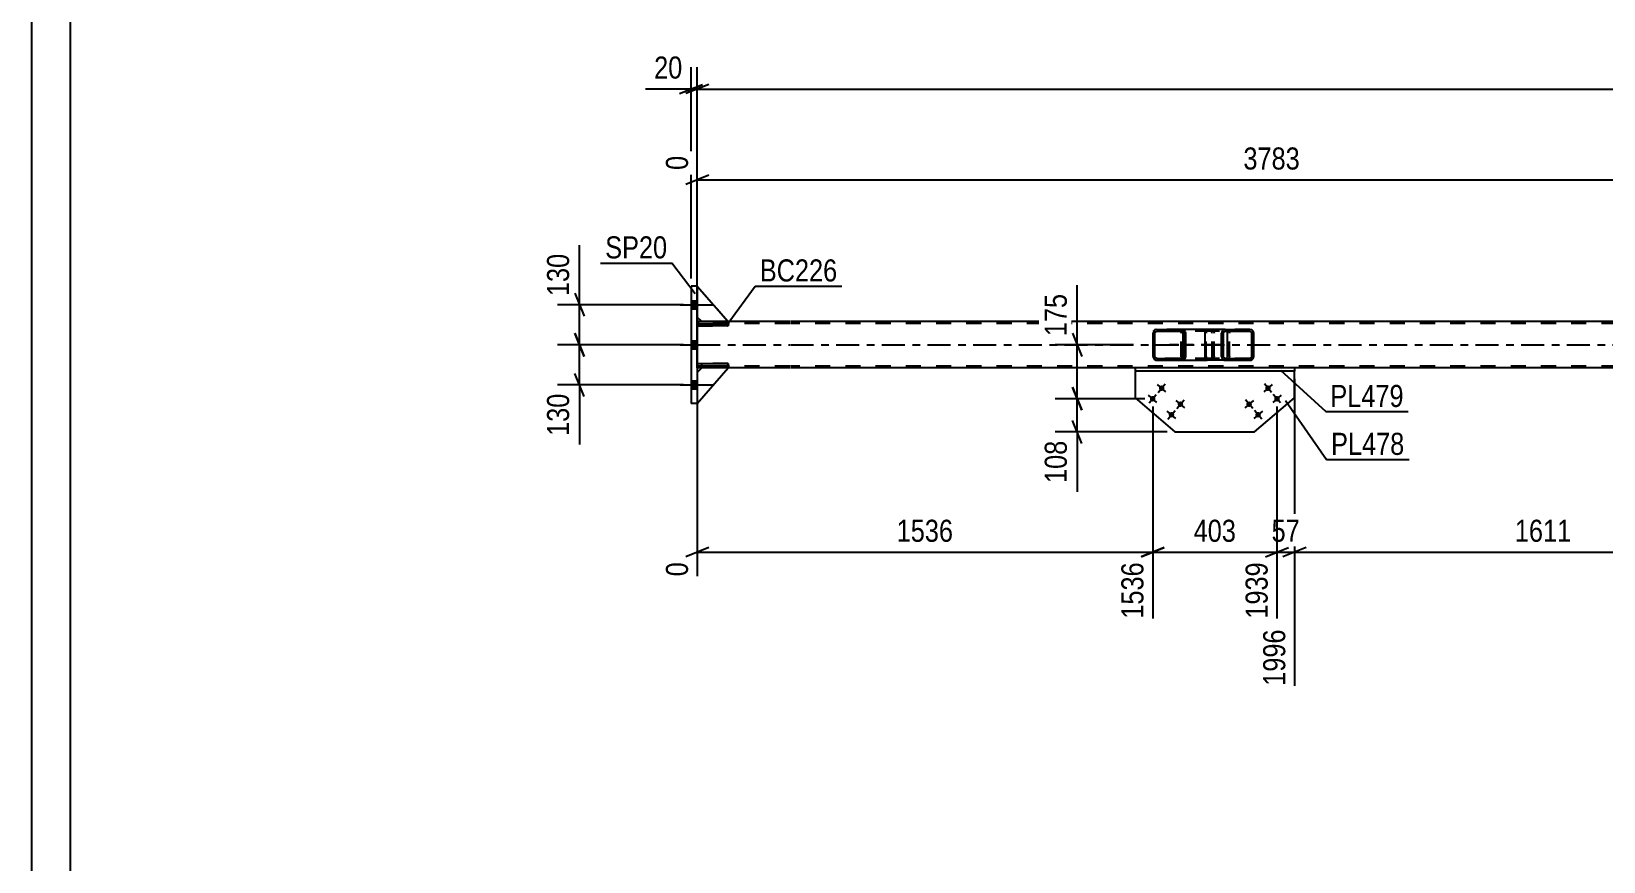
# Model space of a CAD drawing. Header units: millimetres. Extents: x -57 to 784, y -442 to 152.
# Drawn here: x -57.4 to 146.3, y -275.1 to -167.5 of the extents above; entities that cross this region are included whole.
import ezdxf

# ---------------------------------------------------------------- set-up
doc = ezdxf.new("R2010")
doc.units = ezdxf.units.MM
doc.linetypes.add('DXK_LINE_DOT2', pattern=[3.9198, 1.9599, -1.9599])
doc.linetypes.add('DXK_LINE_DOT3', pattern=[5.9187, 2.979, -0.9799, 0.9799, -0.9799])
doc.styles.add('Arial Narrow', font='ARIALN.TTF', dxfattribs={"height": 0.2})

# ---------------------------------------------------------------- blocks, each defined once
blk = doc.blocks.new('Unknown-761523242-1114')
at = {"color": 5, "linetype": 'Continuous'}
for p, q in [((-57.41, 152.19), (-57.41, -441.81)), ((-52.41, 147.19), (-52.41, -436.81))]:
    blk.add_line(p, q, dxfattribs=at)
blk = doc.blocks.new('Part-761523242-1364 - 1231')
at = {"color": 2, "linetype": 'Continuous'}
for p, q in [((29.48, -205.11), (28.88, -205.11)), ((40.88, -205.11), (32.88, -205.11)), ((176.98, -205.11), (40.98, -205.11)), ((29.48, -211.11), (28.88, -211.11)), ((40.88, -211.11), (32.88, -211.11)), ((85.63, -211.11), (40.98, -211.11)), ((168.45, -211.11), (106.29, -211.11))]:
    blk.add_line(p, q, dxfattribs=at)
at = {"color": 7, "linetype": 'DXK_LINE_DOT2'}
for p, q in [((28.88, -211.11), (28.88, -205.11)), ((40.88, -205.35), (28.88, -205.35)), ((32.88, -205.11), (29.48, -205.11)), ((708.56, -205.35), (40.98, -205.35)), ((40.88, -210.87), (28.88, -210.87)), ((32.88, -211.11), (29.48, -211.11)), ((708.56, -210.87), (40.98, -210.87)), ((106.29, -211.11), (85.63, -211.11))]:
    blk.add_line(p, q, dxfattribs=at)
at = {"color": 7, "linetype": 'DXK_LINE_DOT3'}
for p, q in [((28.88, -208.11), (40.88, -208.11)), ((40.98, -208.11), (708.56, -208.11))]:
    blk.add_line(p, q, dxfattribs=at)
blk = doc.blocks.new('Part-761523242-1313 - 1231')
at = {"color": 2, "linetype": 'Continuous'}
for p, q in [((28.88, -210.87), (28.88, -210.55)), ((28.88, -210.55), (32.88, -210.55)), ((32.88, -210.87), (28.88, -210.87)), ((32.88, -210.55), (32.88, -210.87))]:
    blk.add_line(p, q, dxfattribs=at)
at = {"color": 7, "linetype": 'DXK_LINE_DOT2'}
blk.add_line((29.48, -210.87), (29.48, -210.55), dxfattribs=at)
blk = doc.blocks.new('Part-761523242-1328 - 1231')
at = {"color": 7, "linetype": 'DXK_LINE_DOT2'}
for p, q in [((28.88, -204.51), (28.88, -200.51)), ((28.88, -200.51), (32.88, -205.11)), ((29.48, -205.11), (28.88, -204.51)), ((32.88, -205.11), (29.48, -205.11))]:
    blk.add_line(p, q, dxfattribs=at)
blk = doc.blocks.new('Part-761523242-1347 - 1231')
at = {"color": 2, "linetype": 'Continuous'}
for p, q in [((28.88, -200.51), (28.08, -200.51)), ((28.08, -200.51), (28.08, -215.71)), ((28.88, -200.51), (28.88, -215.71)), ((28.88, -215.71), (28.08, -215.71))]:
    blk.add_line(p, q, dxfattribs=at)
blk = doc.blocks.new('Part-761523242-1311 - 1231')
at = {"color": 7, "linetype": 'DXK_LINE_DOT2'}
for p, q in [((32.88, -210.55), (28.88, -210.55)), ((28.88, -210.55), (28.88, -210.87)), ((28.88, -210.87), (32.88, -210.87)), ((29.48, -210.87), (29.48, -210.55)), ((32.88, -210.87), (32.88, -210.55))]:
    blk.add_line(p, q, dxfattribs=at)
blk = doc.blocks.new('Part-761523242-1325 - 1231')
at = {"color": 2, "linetype": 'Continuous'}
for p, q in [((29.48, -211.11), (28.88, -211.71)), ((28.88, -215.71), (32.88, -211.11)), ((32.88, -211.11), (29.48, -211.11))]:
    blk.add_line(p, q, dxfattribs=at)
at = {"color": 7, "linetype": 'DXK_LINE_DOT2'}
blk.add_line((28.88, -211.71), (28.88, -215.71), dxfattribs=at)
blk = doc.blocks.new('Part-761523242-1326 - 1231')
at = {"color": 7, "linetype": 'DXK_LINE_DOT2'}
for p, q in [((29.48, -211.11), (28.88, -211.71)), ((28.88, -215.71), (32.88, -211.11)), ((28.88, -211.71), (28.88, -215.71)), ((32.88, -211.11), (29.48, -211.11))]:
    blk.add_line(p, q, dxfattribs=at)
blk = doc.blocks.new('Part-761523242-1327 - 1231')
at = {"color": 2, "linetype": 'Continuous'}
for p, q in [((28.88, -200.51), (32.88, -205.11)), ((29.48, -205.11), (28.88, -204.51)), ((32.88, -205.11), (29.48, -205.11))]:
    blk.add_line(p, q, dxfattribs=at)
at = {"color": 7, "linetype": 'DXK_LINE_DOT2'}
blk.add_line((28.88, -204.51), (28.88, -200.51), dxfattribs=at)
blk = doc.blocks.new('Part-761523242-1330 - 1231')
at = {"color": 7, "linetype": 'DXK_LINE_DOT2'}
for p, q in [((32.88, -205.35), (28.88, -205.35)), ((28.88, -205.35), (28.88, -205.67)), ((28.88, -205.67), (32.88, -205.67)), ((29.48, -205.67), (29.48, -205.35)), ((32.88, -205.67), (32.88, -205.35))]:
    blk.add_line(p, q, dxfattribs=at)
blk = doc.blocks.new('Part-761523242-1332 - 1231')
at = {"color": 2, "linetype": 'Continuous'}
for p, q in [((28.88, -205.67), (28.88, -205.35)), ((28.88, -205.35), (32.88, -205.35)), ((32.88, -205.67), (28.88, -205.67)), ((32.88, -205.35), (32.88, -205.67))]:
    blk.add_line(p, q, dxfattribs=at)
at = {"color": 7, "linetype": 'DXK_LINE_DOT2'}
blk.add_line((29.48, -205.67), (29.48, -205.35), dxfattribs=at)
blk = doc.blocks.new('Part-761523242-1376 - 1231')
at = {"linetype": 'Continuous'}
h = blk.add_hatch(dxfattribs=at)
h.set_pattern_fill('', scale=0.7, style=0, pattern_type=0)
h.set_pattern_definition([(45, (100.969, -206.4093), (-1.57154, 1.57154), [])])
h.paths.add_polyline_path([(101.01, -206.59), (100.97, -206.41), (100.86, -206.25), (100.7, -206.15), (100.5, -206.11), (97.32, -206.11), (97.13, -206.15), (96.96, -206.25), (96.86, -206.41), (96.82, -206.59), (96.82, -209.63), (96.86, -209.82), (96.96, -209.97), (97.13, -210.08), (97.32, -210.11), (100.5, -210.11), (100.7, -210.08), (100.86, -209.97), (100.97, -209.82), (101.01, -209.63)])
h.paths.add_polyline_path([(100.74, -209.72), (100.68, -209.8), (100.6, -209.85), (100.5, -209.87), (97.32, -209.87), (97.22, -209.85), (97.14, -209.8), (97.09, -209.72), (97.07, -209.63), (97.07, -206.59), (97.09, -206.5), (97.14, -206.42), (97.22, -206.37), (97.32, -206.35), (100.5, -206.35), (100.6, -206.37), (100.68, -206.42), (100.74, -206.5), (100.76, -206.59), (100.76, -209.63)])
at = {"color": 2, "linetype": 'Continuous'}
for p, q in [((94.69, -206.59), (94.71, -206.41)), ((94.69, -209.63), (94.69, -206.59)), ((94.71, -206.41), (94.77, -206.25)), ((94.77, -206.25), (94.86, -206.15)), ((94.86, -206.15), (94.96, -206.11)), ((97.32, -206.11), (94.96, -206.11)), ((96.86, -206.41), (96.82, -206.59)), ((96.82, -209.63), (96.82, -206.59)), ((97.07, -206.59), (97.09, -206.5)), ((97.07, -209.63), (97.07, -206.59)), ((97.09, -206.5), (97.14, -206.42)), ((97.32, -206.11), (97.13, -206.15)), ((97.14, -206.42), (97.22, -206.37)), ((97.22, -206.37), (97.32, -206.35)), ((97.32, -206.11), (100.5, -206.11)), ((97.32, -206.35), (100.5, -206.35)), ((97.46, -206.37), (97.36, -206.35)), ((97.54, -206.42), (97.46, -206.37)), ((97.6, -206.5), (97.54, -206.42)), ((97.62, -206.59), (97.6, -206.5)), ((97.62, -209.63), (97.62, -206.59)), ((100.7, -206.15), (100.5, -206.11)), ((100.5, -206.35), (100.6, -206.37)), ((100.6, -206.37), (100.68, -206.42)), ((100.68, -206.42), (100.74, -206.5)), ((100.74, -206.5), (100.76, -206.59)), ((100.76, -209.63), (100.76, -206.59)), ((101.01, -206.59), (100.97, -206.41)), ((101.01, -209.63), (101.01, -206.59)), ((94.71, -209.82), (94.69, -209.63)), ((94.77, -209.97), (94.71, -209.82)), ((96.82, -209.63), (96.86, -209.82)), ((97.09, -209.72), (97.07, -209.63)), ((97.14, -209.8), (97.09, -209.72)), ((97.22, -209.85), (97.14, -209.8)), ((97.32, -209.87), (97.22, -209.85)), ((97.32, -209.87), (100.5, -209.87)), ((97.36, -209.87), (97.46, -209.85)), ((97.46, -209.85), (97.54, -209.8)), ((97.54, -209.8), (97.6, -209.72)), ((97.6, -209.72), (97.62, -209.63)), ((100.6, -209.85), (100.5, -209.87)), ((100.68, -209.8), (100.6, -209.85)), ((100.74, -209.72), (100.68, -209.8)), ((100.76, -209.63), (100.74, -209.72)), ((100.97, -209.82), (101.01, -209.63)), ((94.86, -210.08), (94.77, -209.97)), ((94.96, -210.11), (94.86, -210.08)), ((97.32, -210.11), (94.96, -210.11)), ((97.13, -210.08), (97.32, -210.11)), ((97.32, -210.11), (100.5, -210.11)), ((100.5, -210.11), (100.7, -210.08))]:
    blk.add_line(p, q, dxfattribs=at)
at = {"color": 7, "linetype": 'DXK_LINE_DOT2'}
for p, q in [((94.84, -206.5), (94.83, -206.59)), ((94.83, -209.63), (94.83, -206.59)), ((94.86, -206.42), (94.84, -206.5)), ((94.91, -206.37), (94.86, -206.42)), ((94.96, -206.35), (94.91, -206.37)), ((100.5, -206.35), (94.96, -206.35)), ((95.87, -206.35), (95.87, -206.11)), ((100.5, -206.11), (97.32, -206.11)), ((97.36, -206.11), (97.56, -206.15)), ((97.83, -206.41), (97.87, -206.59)), ((97.87, -209.63), (97.87, -206.59)), ((94.83, -209.63), (94.84, -209.72)), ((94.84, -209.72), (94.86, -209.8)), ((94.86, -209.8), (94.91, -209.85)), ((94.91, -209.85), (94.96, -209.87)), ((100.5, -209.87), (94.96, -209.87)), ((95.87, -210.11), (95.87, -209.87)), ((97.87, -209.63), (97.83, -209.82)), ((100.5, -210.11), (97.32, -210.11)), ((97.56, -210.08), (97.36, -210.11))]:
    blk.add_line(p, q, dxfattribs=at)
at = {"color": 2, "linetype": 'Continuous'}
for centre, start, end in [((97.31, -206.61), 111.1941, 156.1506), ((100.52, -206.61), 23.8494, 68.8059), ((97.31, -209.62), 203.8494, 248.8059), ((100.52, -209.62), 291.1941, 336.1506)]:
    blk.add_arc(centre, 0.492, start, end, dxfattribs=at)
at = {"color": 7, "linetype": 'DXK_LINE_DOT2'}
for centre, start, end in [((97.38, -206.61), 23.8494, 68.8059), ((97.38, -209.62), 291.1941, 336.1506)]:
    blk.add_arc(centre, 0.492, start, end, dxfattribs=at)
blk = doc.blocks.new('Part-761523242-1378 - 1231')
at = {"linetype": 'Continuous'}
h = blk.add_hatch(dxfattribs=at)
h.set_pattern_fill('', scale=0.7, style=0, pattern_type=0)
h.set_pattern_definition([(45, (92.1664, -206.4093), (-1.57154, 1.57154), [])])
h.paths.add_polyline_path([(92.21, -206.59), (92.17, -206.41), (92.06, -206.25), (91.89, -206.15), (91.69, -206.11), (88.46, -206.11), (88.26, -206.15), (88.1, -206.25), (87.99, -206.41), (87.95, -206.59), (87.95, -209.63), (87.99, -209.82), (88.1, -209.97), (88.26, -210.08), (88.46, -210.11), (91.69, -210.11), (91.89, -210.08), (92.06, -209.97), (92.17, -209.82), (92.21, -209.63)])
h.paths.add_polyline_path([(91.93, -209.72), (91.88, -209.8), (91.79, -209.85), (91.69, -209.87), (88.46, -209.87), (88.36, -209.85), (88.28, -209.8), (88.22, -209.72), (88.2, -209.63), (88.2, -206.59), (88.22, -206.5), (88.28, -206.42), (88.36, -206.37), (88.46, -206.35), (91.69, -206.35), (91.79, -206.37), (91.88, -206.42), (91.93, -206.5), (91.95, -206.59), (91.95, -209.63)])
at = {"color": 2, "linetype": 'Continuous'}
for p, q in [((87.99, -206.41), (87.95, -206.59)), ((87.95, -209.63), (87.95, -206.59)), ((88.2, -206.59), (88.22, -206.5)), ((88.2, -209.63), (88.2, -206.59)), ((88.22, -206.5), (88.28, -206.42)), ((88.46, -206.11), (88.26, -206.15)), ((88.28, -206.42), (88.36, -206.37)), ((88.36, -206.37), (88.46, -206.35)), ((88.46, -206.11), (91.69, -206.11)), ((88.46, -206.35), (91.69, -206.35)), ((94.96, -206.11), (91.69, -206.11)), ((91.89, -206.15), (91.69, -206.11)), ((91.69, -206.35), (91.79, -206.37)), ((91.79, -206.37), (91.88, -206.42)), ((91.87, -206.59), (91.89, -206.5)), ((91.87, -209.63), (91.87, -206.59)), ((91.88, -206.42), (91.93, -206.5)), ((91.89, -206.5), (91.91, -206.47)), ((91.93, -206.5), (91.95, -206.59)), ((91.95, -209.63), (91.95, -206.59)), ((92.21, -206.59), (92.17, -206.41)), ((92.21, -209.63), (92.21, -206.59)), ((87.95, -209.63), (87.99, -209.82)), ((88.22, -209.72), (88.2, -209.63)), ((88.28, -209.8), (88.22, -209.72)), ((88.36, -209.85), (88.28, -209.8)), ((88.46, -209.87), (88.36, -209.85)), ((88.46, -209.87), (91.69, -209.87)), ((91.79, -209.85), (91.69, -209.87)), ((91.88, -209.8), (91.79, -209.85)), ((91.89, -209.72), (91.87, -209.63)), ((91.93, -209.72), (91.88, -209.8)), ((91.91, -209.75), (91.89, -209.72)), ((91.95, -209.63), (91.93, -209.72)), ((92.17, -209.82), (92.21, -209.63)), ((88.26, -210.08), (88.46, -210.11)), ((88.46, -210.11), (91.69, -210.11)), ((91.69, -210.11), (91.89, -210.08)), ((91.69, -210.11), (94.96, -210.11))]:
    blk.add_line(p, q, dxfattribs=at)
at = {"color": 7, "linetype": 'DXK_LINE_DOT2'}
for p, q in [((91.69, -206.11), (88.46, -206.11)), ((95.36, -206.35), (88.46, -206.35)), ((91.62, -206.59), (91.65, -206.41)), ((91.62, -209.63), (91.62, -206.59)), ((91.91, -206.47), (91.95, -206.42)), ((91.93, -206.15), (92.13, -206.11)), ((92.03, -206.37), (91.95, -206.42)), ((92.13, -206.35), (92.03, -206.37)), ((95.36, -206.11), (94.96, -206.11)), ((95.36, -206.11), (95.56, -206.15)), ((95.46, -206.37), (95.36, -206.35)), ((95.54, -206.42), (95.46, -206.37)), ((95.6, -206.5), (95.54, -206.42)), ((95.62, -206.59), (95.6, -206.5)), ((95.62, -209.63), (95.62, -206.59)), ((95.83, -206.41), (95.87, -206.59)), ((95.87, -209.63), (95.87, -206.59)), ((95.36, -209.87), (88.46, -209.87)), ((91.65, -209.82), (91.62, -209.63)), ((91.95, -209.8), (91.91, -209.75)), ((91.95, -209.8), (92.03, -209.85)), ((92.03, -209.85), (92.13, -209.87)), ((95.36, -209.87), (95.46, -209.85)), ((95.46, -209.85), (95.54, -209.8)), ((95.54, -209.8), (95.6, -209.72)), ((95.6, -209.72), (95.62, -209.63)), ((95.87, -209.63), (95.83, -209.82)), ((88.46, -210.11), (91.69, -210.11)), ((92.13, -210.11), (91.93, -210.08)), ((95.36, -210.11), (94.96, -210.11)), ((95.56, -210.08), (95.36, -210.11))]:
    blk.add_line(p, q, dxfattribs=at)
at = {"color": 7, "linetype": 'DXK_LINE_DOT3'}
blk.add_line((97.16, -208.11), (90.08, -208.11), dxfattribs=at)
at = {"color": 2, "linetype": 'Continuous'}
for centre, start, end in [((88.44, -206.61), 110.7583, 155.68), ((91.71, -206.61), 24.32, 69.2417), ((88.44, -209.61), 204.32, 249.2417), ((91.71, -209.61), 290.7583, 335.68)]:
    blk.add_arc(centre, 0.496, start, end, dxfattribs=at)
at = {"color": 7, "linetype": 'DXK_LINE_DOT2'}
for centre, start, end in [((92.11, -206.61), 110.7583, 155.68), ((95.38, -206.61), 24.32, 69.2417), ((92.11, -209.61), 204.32, 249.2417), ((95.38, -209.61), 290.7583, 335.68)]:
    blk.add_arc(centre, 0.496, start, end, dxfattribs=at)
blk = doc.blocks.new('Bolt-761523242-1405 - 1231')
at = {"linetype": 'Continuous'}
for points in [[(102.57, -213.97, -1), (103.12, -213.5, -1)], [(100.13, -216.04, -1), (100.68, -215.58, -1)], [(103.74, -215.34, -1), (104.29, -214.87, -1)], [(101.3, -217.41, -1), (101.85, -216.95, -1)]]:
    blk.add_hatch(color=1, dxfattribs=at).paths.add_polyline_path(points)
at = {"color": 1, "linetype": 'Continuous'}
for p, q in [((103.39, -213.27), (102.3, -214.2)), ((103.31, -214.28), (102.38, -213.19)), ((100.96, -215.34), (99.86, -216.28)), ((100.87, -216.36), (99.94, -215.26)), ((104.56, -214.64), (103.46, -215.57)), ((104.48, -215.65), (103.54, -214.56)), ((102.12, -216.71), (101.03, -217.65)), ((102.04, -217.73), (101.11, -216.63))]:
    blk.add_line(p, q, dxfattribs=at)
blk = doc.blocks.new('Bolt-761523242-1407 - 1231')
at = {"linetype": 'Continuous'}
for points in [[(88.8, -213.5, -1), (89.35, -213.97, -1)], [(87.63, -214.87, -1), (88.18, -215.34, -1)], [(91.23, -215.58, -1), (91.78, -216.04, -1)], [(90.07, -216.95, -1), (90.62, -217.41, -1)]]:
    blk.add_hatch(color=1, dxfattribs=at).paths.add_polyline_path(points)
at = {"color": 1, "linetype": 'Continuous'}
for p, q in [((89.62, -214.2), (88.52, -213.27)), ((88.61, -214.28), (89.54, -213.19)), ((88.45, -215.57), (87.36, -214.64)), ((87.44, -215.65), (88.37, -214.56)), ((92.06, -216.28), (90.96, -215.34)), ((91.04, -216.36), (91.98, -215.26)), ((90.89, -217.65), (89.79, -216.71)), ((89.88, -217.73), (90.81, -216.63))]:
    blk.add_line(p, q, dxfattribs=at)
blk = doc.blocks.new('Bolt-761523242-1458 - 1231')
at = {"linetype": 'Continuous'}
for points in [[(28.88, -203.43), (28.88, -202.39), (28.08, -202.39), (28.08, -203.43)], [(28.88, -203.43), (28.88, -202.39), (28.08, -202.39), (28.08, -203.43)], [(28.88, -203.43), (28.88, -202.39), (28.08, -202.39), (28.08, -203.43)], [(28.88, -208.63), (28.88, -207.59), (28.08, -207.59), (28.08, -208.63)], [(28.88, -208.63), (28.88, -207.59), (28.08, -207.59), (28.08, -208.63)], [(28.88, -213.83), (28.88, -212.79), (28.08, -212.79), (28.08, -213.83)], [(28.88, -213.83), (28.88, -212.79), (28.08, -212.79), (28.08, -213.83)], [(28.88, -213.83), (28.88, -212.79), (28.08, -212.79), (28.08, -213.83)]]:
    blk.add_hatch(color=1, dxfattribs=at).paths.add_polyline_path(points)
at = {"color": 1, "linetype": 'Continuous'}
for p, q in [((26.68, -202.91), (30.88, -202.91)), ((26.68, -202.91), (30.88, -202.91)), ((26.68, -202.91), (30.88, -202.91)), ((28.08, -202.39), (28.88, -202.39)), ((28.08, -202.39), (28.88, -202.39)), ((28.08, -202.39), (28.88, -202.39)), ((28.08, -203.43), (28.88, -203.43)), ((28.08, -203.43), (28.88, -203.43)), ((28.08, -203.43), (28.88, -203.43)), ((28.08, -207.59), (28.88, -207.59)), ((28.08, -207.59), (28.88, -207.59)), ((26.68, -208.11), (30.88, -208.11)), ((26.68, -208.11), (30.88, -208.11)), ((28.08, -208.63), (28.88, -208.63)), ((28.08, -208.63), (28.88, -208.63)), ((26.68, -213.31), (30.88, -213.31)), ((26.68, -213.31), (30.88, -213.31)), ((26.68, -213.31), (30.88, -213.31)), ((28.08, -212.79), (28.88, -212.79)), ((28.08, -212.79), (28.88, -212.79)), ((28.08, -212.79), (28.88, -212.79)), ((28.08, -213.83), (28.88, -213.83)), ((28.08, -213.83), (28.88, -213.83)), ((28.08, -213.83), (28.88, -213.83))]:
    blk.add_line(p, q, dxfattribs=at)
blk = doc.blocks.new('Part-761523242-1515 - 1231')
at = {"color": 2, "linetype": 'Continuous'}
for p, q in [((85.63, -211.51), (85.63, -215)), ((106.29, -215), (106.29, -211.51)), ((85.63, -215), (90.8, -219.41)), ((101.11, -219.41), (106.29, -215)), ((90.8, -219.41), (101.11, -219.41))]:
    blk.add_line(p, q, dxfattribs=at)
at = {"color": 7, "linetype": 'DXK_LINE_DOT2'}
blk.add_line((106.29, -211.51), (85.63, -211.51), dxfattribs=at)
blk = doc.blocks.new('Part-761523242-1586 - 1231')
at = {"color": 2, "linetype": 'Continuous'}
for p, q in [((106.29, -211.11), (85.63, -211.11)), ((85.63, -211.11), (85.63, -211.51)), ((106.29, -211.51), (85.63, -211.51)), ((106.29, -211.11), (106.29, -211.51))]:
    blk.add_line(p, q, dxfattribs=at)
blk = doc.blocks.new('StraightDimension-761523242-32040 - 1231')
at = {"color": 7, "linetype": 'Continuous'}
for p, q in [((77.53, -213.6), (78.73, -216.6)), ((86.91, -215.1), (75.28, -215.1)), ((78.13, -219.41), (78.13, -215.1)), ((78.73, -220.91), (77.53, -217.91)), ((89.8, -219.41), (75.28, -219.41))]:
    blk.add_line(p, q, dxfattribs=at)
at = {"color": 0}
blk.add_wipeout([(77.38, -219.94), (73.18, -219.94), (73.18, -226.62), (77.38, -226.62)], dxfattribs=at)
at = {"color": 7, "linetype": 'Continuous'}
blk.add_line((78.13, -219.41), (78.13, -227.15), dxfattribs=at)
blk.add_line((78.13, -219.41), (78.13, -227.15), dxfattribs=at)
at = {"color": 3, "style": 'Arial Narrow'}
blk.add_text('108', height=2.863, rotation=90.0002, dxfattribs=at).set_placement((76.78, -226.02))
blk = doc.blocks.new('StraightDimension-761523242-2311 - 1231')
at = {"color": 7, "linetype": 'Continuous'}
for p, q in [((28.08, -199.51), (28.08, -172.1)), ((28.88, -199.51), (28.88, -172.1)), ((26.58, -175.55), (29.58, -174.35)), ((30.38, -174.35), (27.38, -175.55)), ((28.08, -174.95), (28.88, -174.95))]:
    blk.add_line(p, q, dxfattribs=at)
at = {"color": 0}
blk.add_wipeout([(27.55, -174.2), (27.55, -170), (22.69, -170), (22.69, -174.2)], dxfattribs=at)
at = {"color": 7, "linetype": 'Continuous'}
blk.add_line((28.08, -174.95), (22.17, -174.95), dxfattribs=at)
blk.add_line((28.08, -174.95), (22.17, -174.95), dxfattribs=at)
at = {"color": 3, "style": 'Arial Narrow'}
blk.add_text('20', height=2.863, dxfattribs=at).set_placement((23.29, -173.6))
blk = doc.blocks.new('StraightDimension-761523242-2321 - 1231')
at = {"color": 7, "linetype": 'Continuous'}
for p, q in [((28.88, -199.51), (28.88, -172.1)), ((30.38, -174.35), (27.38, -175.55)), ((28.88, -174.95), (720.66, -174.95))]:
    blk.add_line(p, q, dxfattribs=at)
blk = doc.blocks.new('StraightDimension-761523242-10080 - 1231')
at = {"color": 7, "linetype": 'Continuous'}
for p, q in [((177.78, -195.71), (177.78, -178.13)), ((28.88, -210.11), (28.88, -183.61)), ((30.38, -186.14), (27.38, -187.34)), ((28.88, -186.74), (177.78, -186.74)), ((176.28, -187.34), (179.28, -186.14))]:
    blk.add_line(p, q, dxfattribs=at)
at = {"color": 0, "linetype": 'Continuous'}
for points in [[(177.18, -177.53), (172.98, -177.53), (172.98, -186.04), (177.18, -186.04)], [(28.28, -183.01), (24.08, -183.01), (24.08, -186.04), (28.28, -186.04)]]:
    blk.add_wipeout(points, dxfattribs=at)
at = {"color": 0}
blk.add_wipeout([(107.59, -185.99), (107.59, -181.79), (99.07, -181.79), (99.07, -185.99)], dxfattribs=at)
at = {"color": 3, "linetype": 'Continuous', "style": 'Arial Narrow'}
for s, height, p in [('3783', 2.863, (176.58, -185.44)), ('0', 2.86, (27.68, -185.44))]:
    blk.add_text(s, height=height, rotation=90.0002, dxfattribs=at).set_placement(p)
at = {"color": 3, "style": 'Arial Narrow'}
blk.add_text('3783', height=2.863, dxfattribs=at).set_placement((99.67, -185.39))
blk = doc.blocks.new('StraightDimension-761523242-10374 - 1231')
at = {"color": 7, "linetype": 'Continuous'}
for p, q in [((106.29, -212.51), (106.29, -252.31)), ((170.72, -218.82), (170.72, -243.61)), ((107.79, -234.4), (104.79, -235.6)), ((106.29, -235), (170.72, -235)), ((169.22, -235.6), (172.22, -234.4))]:
    blk.add_line(p, q, dxfattribs=at)
at = {"color": 0}
blk.add_wipeout([(142.76, -234.25), (142.76, -230.05), (134.25, -230.05), (134.25, -234.25)], dxfattribs=at)
at = {"color": 0, "linetype": 'Continuous'}
blk.add_wipeout([(170.12, -235.7), (165.92, -235.7), (165.92, -244.21), (170.12, -244.21)], dxfattribs=at)
at = {"color": 3, "style": 'Arial Narrow'}
blk.add_text('1611', height=2.863, dxfattribs=at).set_placement((134.85, -233.65))
at = {"color": 3, "linetype": 'Continuous', "style": 'Arial Narrow'}
blk.add_text('3606', height=2.863, rotation=90.0002, dxfattribs=at).set_placement((169.52, -243.61))
blk = doc.blocks.new('StraightDimension-761523242-10375 - 1231')
at = {"color": 7, "linetype": 'Continuous'}
for p, q in [((106.29, -212.51), (106.29, -252.31)), ((104.01, -216.1), (104.01, -243.61)), ((102.51, -235.6), (105.51, -234.4)), ((104.01, -235), (106.29, -235)), ((107.79, -234.4), (104.79, -235.6))]:
    blk.add_line(p, q, dxfattribs=at)
at = {"color": 0}
blk.add_wipeout([(107.58, -234.25), (107.58, -230.05), (102.72, -230.05), (102.72, -234.25)], dxfattribs=at)
at = {"color": 0, "linetype": 'Continuous'}
blk.add_wipeout([(105.69, -244.4), (101.49, -244.4), (101.49, -252.91), (105.69, -252.91)], dxfattribs=at)
at = {"color": 3, "style": 'Arial Narrow'}
blk.add_text('57', height=2.863, dxfattribs=at).set_placement((103.32, -233.65))
at = {"color": 3, "linetype": 'Continuous', "style": 'Arial Narrow'}
blk.add_text('1996', height=2.863, rotation=90.0002, dxfattribs=at).set_placement((105.09, -252.31))
blk = doc.blocks.new('StraightDimension-761523242-10376 - 1231')
at = {"color": 7, "linetype": 'Continuous'}
for p, q in [((87.91, -216.1), (87.91, -243.61)), ((104.01, -216.1), (104.01, -243.61)), ((89.41, -234.4), (86.41, -235.6)), ((87.91, -235), (104.01, -235)), ((102.51, -235.6), (105.51, -234.4))]:
    blk.add_line(p, q, dxfattribs=at)
at = {"color": 0}
blk.add_wipeout([(99.3, -234.25), (99.3, -230.05), (92.62, -230.05), (92.62, -234.25)], dxfattribs=at)
at = {"color": 0, "linetype": 'Continuous'}
blk.add_wipeout([(103.41, -235.7), (99.21, -235.7), (99.21, -244.21), (103.41, -244.21)], dxfattribs=at)
at = {"color": 3, "style": 'Arial Narrow'}
blk.add_text('403', height=2.863, dxfattribs=at).set_placement((93.22, -233.65))
at = {"color": 3, "linetype": 'Continuous', "style": 'Arial Narrow'}
blk.add_text('1939', height=2.863, rotation=90.0002, dxfattribs=at).set_placement((102.81, -243.61))
blk = doc.blocks.new('StraightDimension-761523242-10377 - 1231')
at = {"color": 7, "linetype": 'Continuous'}
for p, q in [((28.88, -206.11), (28.88, -238.12)), ((87.91, -216.1), (87.91, -243.61)), ((30.38, -234.4), (27.38, -235.6)), ((28.88, -235), (87.91, -235)), ((86.41, -235.6), (89.41, -234.4))]:
    blk.add_line(p, q, dxfattribs=at)
at = {"color": 0}
blk.add_wipeout([(62.65, -234.25), (62.65, -230.05), (54.13, -230.05), (54.13, -234.25)], dxfattribs=at)
at = {"color": 0, "linetype": 'Continuous'}
for points in [[(28.28, -235.7), (24.08, -235.7), (24.08, -238.72), (28.28, -238.72)], [(87.31, -235.7), (83.11, -235.7), (83.11, -244.21), (87.31, -244.21)]]:
    blk.add_wipeout(points, dxfattribs=at)
at = {"color": 3, "style": 'Arial Narrow'}
blk.add_text('1536', height=2.863, dxfattribs=at).set_placement((54.73, -233.65))
at = {"color": 3, "linetype": 'Continuous', "style": 'Arial Narrow'}
for s, height, p in [('0', 2.86, (27.68, -238.12)), ('1536', 2.863, (86.71, -243.61))]:
    blk.add_text(s, height=height, rotation=90.0002, dxfattribs=at).set_placement(p)
blk = doc.blocks.new('StraightDimension-761523242-32004 - 1231')
at = {"color": 7, "linetype": 'Continuous'}
for p, q in [((13.02, -201.41), (14.22, -204.41)), ((27.08, -202.91), (10.77, -202.91)), ((13.62, -208.11), (13.62, -202.91)), ((14.22, -209.61), (13.02, -206.61)), ((27.08, -208.11), (10.77, -208.11))]:
    blk.add_line(p, q, dxfattribs=at)
at = {"color": 0}
blk.add_wipeout([(12.87, -195.7), (8.67, -195.7), (8.67, -202.39), (12.87, -202.39)], dxfattribs=at)
at = {"color": 7, "linetype": 'Continuous'}
blk.add_line((13.62, -202.91), (13.62, -195.18), dxfattribs=at)
blk.add_line((13.62, -202.91), (13.62, -195.18), dxfattribs=at)
at = {"color": 3, "style": 'Arial Narrow'}
blk.add_text('130', height=2.863, rotation=90.0002, dxfattribs=at).set_placement((12.27, -201.79))
blk = doc.blocks.new('StraightDimension-761523242-32005 - 1231')
at = {"color": 7, "linetype": 'Continuous'}
for p, q in [((13.02, -206.61), (14.22, -209.61)), ((27.08, -208.11), (10.77, -208.11)), ((13.62, -213.31), (13.62, -208.11)), ((14.22, -214.81), (13.02, -211.81)), ((27.08, -213.31), (10.77, -213.31))]:
    blk.add_line(p, q, dxfattribs=at)
at = {"color": 0}
blk.add_wipeout([(12.87, -213.84), (8.67, -213.84), (8.67, -220.52), (12.87, -220.52)], dxfattribs=at)
at = {"color": 7, "linetype": 'Continuous'}
blk.add_line((13.62, -213.31), (13.62, -221.05), dxfattribs=at)
blk.add_line((13.62, -213.31), (13.62, -221.05), dxfattribs=at)
at = {"color": 3, "style": 'Arial Narrow'}
blk.add_text('130', height=2.863, rotation=90.0002, dxfattribs=at).set_placement((12.27, -219.92))
blk = doc.blocks.new('StraightDimension-761523242-32039 - 1231')
at = {"color": 7, "linetype": 'Continuous'}
for p, q in [((77.53, -206.61), (78.73, -209.61)), ((85.41, -208.11), (75.28, -208.11)), ((78.13, -215.1), (78.13, -208.11)), ((78.73, -216.6), (77.53, -213.6)), ((86.91, -215.1), (75.28, -215.1))]:
    blk.add_line(p, q, dxfattribs=at)
at = {"color": 0}
blk.add_wipeout([(77.38, -200.9), (73.18, -200.9), (73.18, -207.59), (77.38, -207.59)], dxfattribs=at)
at = {"color": 7, "linetype": 'Continuous'}
blk.add_line((78.13, -208.11), (78.13, -200.38), dxfattribs=at)
blk.add_line((78.13, -208.11), (78.13, -200.38), dxfattribs=at)
at = {"color": 3, "style": 'Arial Narrow'}
blk.add_text('175', height=2.863, rotation=90.0002, dxfattribs=at).set_placement((76.78, -206.99))
blk = doc.blocks.new('Mark-761523242-1343 - 1231')
at = {"color": 0}
blk.add_wipeout([(24.99, -196.91), (24.99, -193.91), (16.95, -193.91), (16.95, -196.91)], dxfattribs=at)
blk.add_wipeout([(24.99, -196.91), (24.99, -193.91), (16.95, -193.91), (16.95, -196.91)], dxfattribs=at)
at = {"color": 30, "linetype": 'Continuous'}
for p in [(16.35, -197.51), (28.6, -201.5)]:
    blk.add_line(p, (25.59, -197.51), dxfattribs=at)
at = {"color": 3, "style": 'Arial Narrow'}
blk.add_text('SP20', height=2.863, dxfattribs=at).set_placement((16.95, -196.91))
blk = doc.blocks.new('Mark-761523242-1360 - 1231')
at = {"color": 0}
blk.add_wipeout([(47.04, -199.9), (47.04, -196.9), (36.99, -196.9), (36.99, -199.9)], dxfattribs=at)
blk.add_wipeout([(47.04, -199.9), (47.04, -196.9), (36.99, -196.9), (36.99, -199.9)], dxfattribs=at)
at = {"color": 30, "linetype": 'Continuous'}
for p, q in [((32.97, -205.17), (36.39, -200.5)), ((36.39, -200.5), (47.64, -200.5))]:
    blk.add_line(p, q, dxfattribs=at)
at = {"color": 3, "style": 'Arial Narrow'}
blk.add_text('BC226', height=2.863, dxfattribs=at).set_placement((36.99, -199.9))
blk = doc.blocks.new('Mark-761523242-1511 - 1231')
at = {"color": 0}
blk.add_wipeout([(120.53, -222.38), (120.53, -219.38), (111.03, -219.38), (111.03, -222.38)], dxfattribs=at)
blk.add_wipeout([(120.53, -222.38), (120.53, -219.38), (111.03, -219.38), (111.03, -222.38)], dxfattribs=at)
at = {"color": 30, "linetype": 'Continuous'}
for p, q in [((105.14, -215.31), (110.43, -222.98)), ((110.43, -222.98), (121.13, -222.98))]:
    blk.add_line(p, q, dxfattribs=at)
at = {"color": 3, "style": 'Arial Narrow'}
blk.add_text('PL478', height=2.863, dxfattribs=at).set_placement((111.03, -222.38))
blk = doc.blocks.new('Mark-761523242-1582 - 1231')
at = {"color": 0}
blk.add_wipeout([(120.44, -216.17), (120.44, -213.17), (110.94, -213.17), (110.94, -216.17)], dxfattribs=at)
blk.add_wipeout([(120.44, -216.17), (120.44, -213.17), (110.94, -213.17), (110.94, -216.17)], dxfattribs=at)
at = {"color": 30, "linetype": 'Continuous'}
for p, q in [((104.46, -211.38), (110.34, -216.77)), ((110.34, -216.77), (121.04, -216.77))]:
    blk.add_line(p, q, dxfattribs=at)
at = {"color": 3, "style": 'Arial Narrow'}
blk.add_text('PL479', height=2.863, dxfattribs=at).set_placement((110.94, -216.17))

msp = doc.modelspace()

# ---------------------------------------------------------------- block references
for name in ['Unknown-761523242-1114', 'Part-761523242-1347 - 1231', 'Part-761523242-1328 - 1231', 'Part-761523242-1327 - 1231', 'Bolt-761523242-1458 - 1231', 'Part-761523242-1364 - 1231', 'Part-761523242-1330 - 1231', 'Part-761523242-1332 - 1231', 'Part-761523242-1378 - 1231', 'Part-761523242-1376 - 1231', 'Part-761523242-1313 - 1231', 'Part-761523242-1311 - 1231', 'Part-761523242-1325 - 1231', 'Part-761523242-1326 - 1231', 'Part-761523242-1586 - 1231', 'Part-761523242-1515 - 1231', 'Bolt-761523242-1407 - 1231', 'Bolt-761523242-1405 - 1231']:
    msp.add_blockref(name, (0, 0))

# ---------------------------------------------------------------- next in the draw order: block references
for name in ['StraightDimension-761523242-2311 - 1231', 'StraightDimension-761523242-32040 - 1231', 'StraightDimension-761523242-10374 - 1231']:
    msp.add_blockref(name, (0, 0))

# ---------------------------------------------------------------- next in the draw order: block references
for name in ['StraightDimension-761523242-2321 - 1231', 'StraightDimension-761523242-10375 - 1231']:
    msp.add_blockref(name, (0, 0))

# ---------------------------------------------------------------- next in the draw order: block references
for name in ['StraightDimension-761523242-10080 - 1231', 'StraightDimension-761523242-10376 - 1231']:
    msp.add_blockref(name, (0, 0))

# ---------------------------------------------------------------- next in the draw order: block references
for name in ['StraightDimension-761523242-10377 - 1231', 'Mark-761523242-1511 - 1231']:
    msp.add_blockref(name, (0, 0))

# ---------------------------------------------------------------- next in the draw order: block references
for name in ['StraightDimension-761523242-32004 - 1231', 'Mark-761523242-1360 - 1231', 'StraightDimension-761523242-32039 - 1231', 'Mark-761523242-1582 - 1231']:
    msp.add_blockref(name, (0, 0))

# ---------------------------------------------------------------- next in the draw order: block references
for name in ['Mark-761523242-1343 - 1231', 'StraightDimension-761523242-32005 - 1231']:
    msp.add_blockref(name, (0, 0))

doc.saveas('drawing.dxf')
